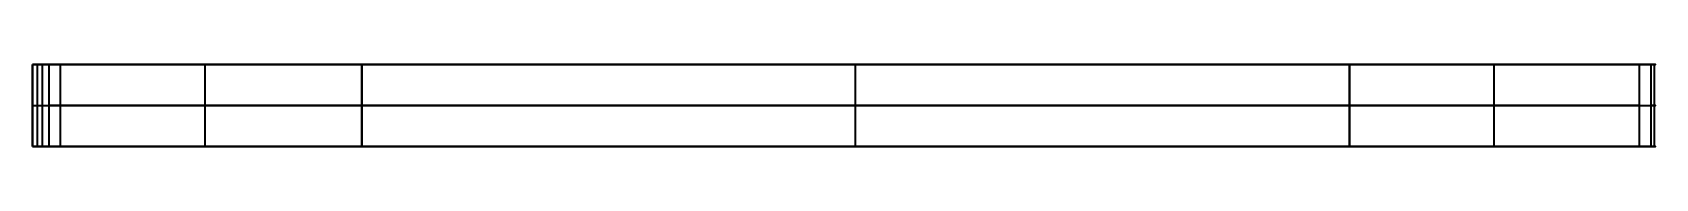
# Model space of a CAD drawing. Header units: millimetres. Extents: x 25.2 to 123.8, y -2.6 to 2.4.
import ezdxf

# ---------------------------------------------------------------- set-up
doc = ezdxf.new("R2010")
doc.units = ezdxf.units.MM
doc.layers.add('Défaut', color=178, linetype='Continuous', true_color=0x000000)
doc.layers.add('Mat-fix', color=178, linetype='Continuous', true_color=0x000000)
doc.styles.add('Helvetica Neue Regular', font='')
doc.styles.get('Helvetica Neue Regular').set_extended_font_data('Helvetica Neue')

msp = doc.modelspace()

# ---------------------------------------------------------------- linework, layer by layer
at = {"layer": 'Mat-fix'}
for p, q in [((25.183, 2.38, -2123.267), (25.183, 2.38, -2219.853)), ((25.183, -2.62, -2123.267), (25.183, 2.38, -2123.267)), ((25.183, 2.38, -2219.853), (25.183, -2.62, -2219.853)), ((25.183, -2.62, -2171.56), (25.183, 2.38, -2171.56)), ((25.183, 2.38, -2174.56), (78.891, 2.38, -2174.56)), ((26.183, 2.38, -2220.853), (45.183, 2.38, -2220.853)), ((26.183, 2.38, -2220.853), (26.183, -2.62, -2220.853)), ((123.476, 2.38, -2219.146), (26.891, 2.38, -2122.56)), ((26.891, -2.62, -2122.56), (26.891, 2.38, -2122.56)), ((35.683, -2.62, -2220.853), (35.683, 2.38, -2220.853)), ((45.183, 2.38, -2220.853), (45.183, -2.62, -2220.853)), ((45.183, 2.38, -2226.853), (45.183, -2.62, -2226.853)), ((45.183, 2.38, -2226.853), (105.183, 2.38, -2226.853)), ((45.183, -2.62, -2223.853), (45.183, 2.38, -2223.853)), ((74.476, 2.38, -2226.853), (74.476, 2.38, -2170.146)), ((75.183, -2.62, -2226.853), (75.183, 2.38, -2226.853)), ((75.183, -2.62, -2170.853), (75.183, 2.38, -2170.853)), ((105.183, 2.38, -2226.853), (105.183, -2.62, -2226.853)), ((105.183, 2.38, -2220.853), (105.183, -2.62, -2220.853)), ((105.183, 2.38, -2220.853), (122.769, 2.38, -2220.853)), ((105.183, -2.62, -2223.853), (105.183, 2.38, -2223.853)), ((113.976, -2.62, -2220.853), (113.976, 2.38, -2220.853)), ((122.769, 2.38, -2220.853), (122.769, -2.62, -2220.853)), ((123.476, 2.38, -2219.146), (123.476, -2.62, -2219.146)), ((25.183, -0.12, -2219.853), (25.183, -0.12, -2123.267)), ((45.183, -0.12, -2220.853), (26.183, -0.12, -2220.853)), ((26.891, -0.12, -2122.56), (123.476, -0.12, -2219.146)), ((45.183, -0.12, -2226.853), (45.183, -0.12, -2220.853)), ((105.183, -0.12, -2226.853), (45.183, -0.12, -2226.853)), ((105.183, -0.12, -2220.853), (105.183, -0.12, -2226.853)), ((122.769, -0.12, -2220.853), (105.183, -0.12, -2220.853)), ((25.183, -2.62, -2123.267), (25.183, -2.62, -2219.853)), ((25.183, -2.62, -2174.56), (78.891, -2.62, -2174.56)), ((26.183, -2.62, -2220.853), (45.183, -2.62, -2220.853)), ((123.476, -2.62, -2219.146), (26.891, -2.62, -2122.56)), ((45.183, -2.62, -2226.853), (105.183, -2.62, -2226.853)), ((74.476, -2.62, -2226.853), (74.476, -2.62, -2170.146)), ((105.183, -2.62, -2220.853), (122.769, -2.62, -2220.853))]:
    msp.add_line(p, q, dxfattribs=at)
at = {"layer": 'Mat-fix', "extrusion": (-9.6766e-15, 1, 2.33614e-14)}
msp.add_rational_spline([(26.891, 2.38, -2122.56), (25.183, 2.38, -2120.853), (25.183, 2.38, -2123.267)], [1, 0.382683432365, 1], degree=2, dxfattribs=at)
at = {"layer": 'Mat-fix', "extrusion": (5.4623e-14, 1, 5.4623e-14)}
msp.add_rational_spline([(25.183, 2.38, -2219.853), (25.183, 2.38, -2220.853), (26.183, 2.38, -2220.853)], [1, 0.707106781187, 1], degree=2, dxfattribs=at)
at = {"layer": 'Mat-fix'}
for points in [[(25.476, 2.38, -2220.56), (25.476, -0.12, -2220.56), (25.476, -2.62, -2220.56)], [(25.801, -2.62, -2122.343), (25.801, -0.12, -2122.343), (25.801, 2.38, -2122.343)], [(45.183, 2.38, -2220.853), (45.183, 2.38, -2223.853), (45.183, 2.38, -2226.853)], [(105.183, 2.38, -2226.853), (105.183, 2.38, -2223.853), (105.183, 2.38, -2220.853)], [(123.693, 2.38, -2220.236), (123.693, -0.12, -2220.236), (123.693, -2.62, -2220.236)], [(45.183, -2.62, -2220.853), (45.183, -2.62, -2223.853), (45.183, -2.62, -2226.853)], [(105.183, -2.62, -2226.853), (105.183, -2.62, -2223.853), (105.183, -2.62, -2220.853)]]:
    msp.add_open_spline(points, degree=2, dxfattribs=at)
at = {"layer": 'Mat-fix', "extrusion": (2.33614e-14, -1, -9.6766e-15)}
for points in [[(122.769, 2.38, -2220.853), (125.183, 2.38, -2220.853), (123.476, 2.38, -2219.146)], [(122.769, -2.62, -2220.853), (125.183, -2.62, -2220.853), (123.476, -2.62, -2219.146)]]:
    msp.add_rational_spline(points, [1, 0.382683432365, 1], degree=2, dxfattribs=at)
at = {"layer": 'Mat-fix', "extrusion": (-9.76946e-15, 1, 2.35856e-14)}
msp.add_rational_spline([(25.183, -0.12, -2123.267), (25.183, -0.12, -2120.853), (26.891, -0.12, -2122.56)], [1, 0.382683432365, 1], degree=2, dxfattribs=at)
at = {"layer": 'Mat-fix', "extrusion": (6.57807e-14, 1, 6.57807e-14)}
msp.add_rational_spline([(25.183, -0.12, -2219.853), (25.183, -0.12, -2220.853), (26.183, -0.12, -2220.853)], [1, 0.707106781187, 1], degree=2, dxfattribs=at)
at = {"layer": 'Mat-fix', "extrusion": (2.33671e-14, -1, -9.67898e-15)}
msp.add_rational_spline([(122.769, -0.12, -2220.853), (125.183, -0.12, -2220.853), (123.476, -0.12, -2219.146)], [1, 0.382683432365, 1], degree=2, dxfattribs=at)
at = {"layer": 'Mat-fix', "extrusion": (-9.75279e-15, 1, 2.35453e-14)}
msp.add_rational_spline([(26.891, -2.62, -2122.56), (25.183, -2.62, -2120.853), (25.183, -2.62, -2123.267)], [1, 0.382683432365, 1], degree=2, dxfattribs=at)
at = {"layer": 'Mat-fix', "extrusion": (7.72715e-14, 1, 7.72715e-14)}
msp.add_rational_spline([(25.183, -2.62, -2219.853), (25.183, -2.62, -2220.853), (26.183, -2.62, -2220.853)], [1, 0.707106781187, 1], degree=2, dxfattribs=at)

# ---------------------------------------------------------------- texts
at = {"layer": 'Défaut', "extrusion": (0, -1, 0), "insert": (87.435, 0, -2167.186), "char_height": 3, "width": 57.70492, "attachment_point": 7, "text_direction": (1, 0, 0), "style": 'Helvetica Neue Regular'}
msp.add_mtext('{\\fHelvetica Neue;Gousset}\\P{\\fHelvetica Neue;Acier ép 5mm}\\P', dxfattribs=at)

doc.saveas('drawing.dxf')
